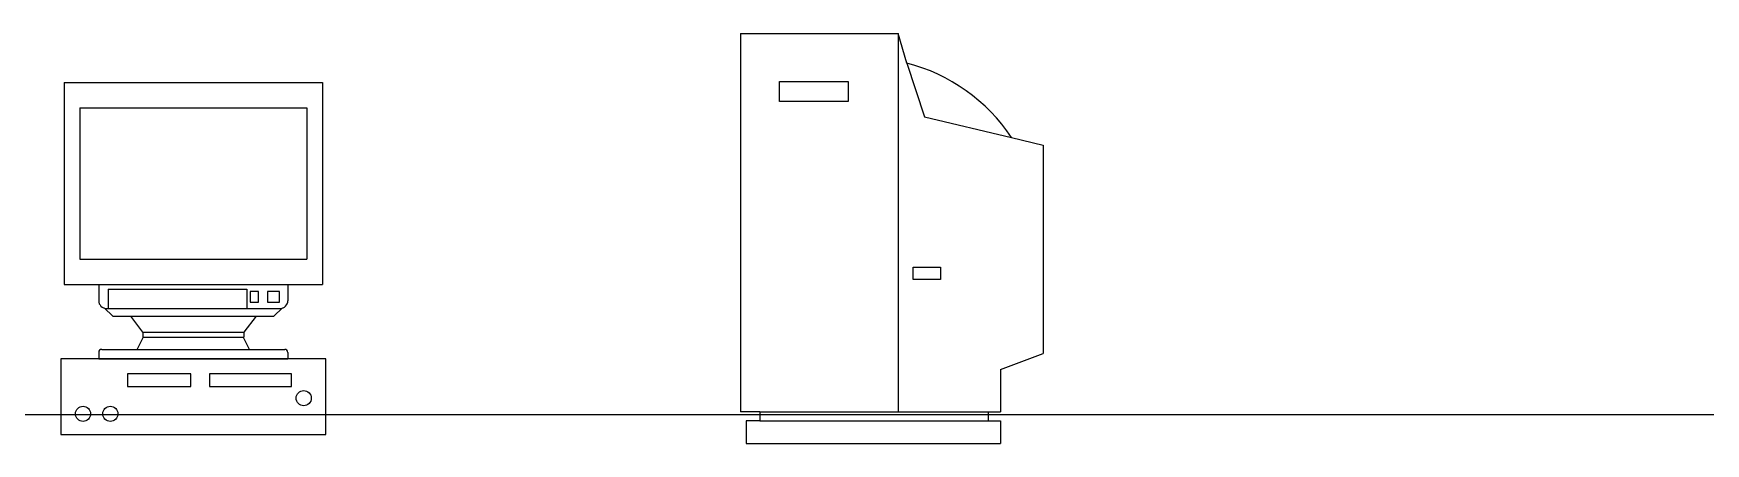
# Model space of a CAD drawing. Header units: inches. Extents: x 11.6 to 54.1, y 10.7 to 35.5.
# Drawn here: x 43.625 to 46.277, y 23.872 to 24.522 of the extents above; entities that cross this region are included whole.
import ezdxf

# ---------------------------------------------------------------- set-up
doc = ezdxf.new("R2010")
doc.units = ezdxf.units.IN
doc.header["$MEASUREMENT"] = 0
for name, color, linetype in [('02', 2, 'Continuous'), ('1', 1, 'Continuous'), ('4', 4, 'Continuous')]:
    doc.layers.add(name, color=color, linetype=linetype)

msp = doc.modelspace()

# ---------------------------------------------------------------- linework, layer by layer
at = {"layer": '02'}
for p, q in [((44.9971, 24.5218), (44.9971, 23.9218)), ((45.0108, 24.4748), (45.0389, 24.3897)), ((44.8089, 24.4454), (44.9178, 24.4454)), ((44.8089, 24.4137), (44.8089, 24.4454)), ((44.9178, 24.4454), (44.9178, 24.4137)), ((44.9178, 24.4137), (44.8089, 24.4137)), ((45.0389, 24.3897), (45.1769, 24.3568)), ((45.0207, 24.1516), (45.0643, 24.1516)), ((45.0207, 24.1317), (45.0207, 24.1516)), ((45.0643, 24.1516), (45.0643, 24.1317)), ((45.0643, 24.1317), (45.0207, 24.1317)), ((44.7777, 23.9218), (45.1397, 23.9218)), ((44.7777, 23.9078), (45.1397, 23.9078))]:
    msp.add_line(p, q, dxfattribs=at)
at = {"layer": '1'}
msp.add_line((33.4357, 23.918), (53.7619, 23.918), dxfattribs=at)
at = {"layer": '4'}
for p, q in [((44.7471, 24.5218), (44.7471, 23.9218)), ((44.7471, 24.5218), (44.9971, 24.5218)), ((45.0108, 24.4748), (44.9971, 24.5218)), ((43.674, 24.4441), (43.674, 24.1241)), ((43.674, 24.4441), (44.084, 24.4441)), ((44.084, 24.4441), (44.084, 24.1241)), ((43.699, 24.4041), (43.699, 24.1641)), ((43.699, 24.4041), (44.059, 24.4041)), ((44.059, 24.4041), (44.059, 24.1641)), ((45.1769, 24.3568), (45.2271, 24.3448)), ((45.2271, 24.3448), (45.2271, 24.0147)), ((43.699, 24.1641), (44.059, 24.1641)), ((43.674, 24.1241), (44.084, 24.1241)), ((43.729, 24.1241), (43.729, 24.0981)), ((43.744, 24.1167), (43.964, 24.1167)), ((43.744, 24.1167), (43.744, 24.0861)), ((43.964, 24.1167), (43.964, 24.0861)), ((43.9825, 24.1129), (43.9692, 24.1129)), ((43.9692, 24.1129), (43.9692, 24.0958)), ((43.9825, 24.0958), (43.9825, 24.1129)), ((43.9966, 24.1129), (43.9966, 24.0958)), ((44.0156, 24.1129), (43.9966, 24.1129)), ((44.0156, 24.0958), (44.0156, 24.1129)), ((44.029, 24.1241), (44.029, 24.0981)), ((43.7374, 24.087), (43.7516, 24.0739)), ((43.741, 24.0861), (44.017, 24.0861)), ((43.9692, 24.0958), (43.9825, 24.0958)), ((43.9966, 24.0958), (44.0156, 24.0958)), ((44.0206, 24.087), (44.0065, 24.0739)), ((43.7516, 24.0739), (44.0065, 24.0739)), ((43.7792, 24.0739), (43.7985, 24.0482)), ((43.9787, 24.0739), (43.9594, 24.0482)), ((43.7991, 24.0396), (43.7896, 24.0204)), ((43.799, 24.0482), (43.959, 24.0482)), ((43.799, 24.0482), (43.799, 24.0402)), ((43.799, 24.0402), (43.959, 24.0402)), ((43.9588, 24.0396), (43.9683, 24.0204)), ((43.959, 24.0482), (43.959, 24.0402)), ((44.089, 24.0061), (43.669, 24.0061)), ((43.669, 24.0061), (43.669, 23.8861)), ((43.729, 24.0161), (43.729, 24.0061)), ((43.729, 24.0061), (44.029, 24.0061)), ((43.734, 24.0211), (44.024, 24.0211)), ((44.029, 24.0161), (44.029, 24.0061)), ((44.089, 23.8861), (44.089, 24.0061)), ((45.1594, 23.9891), (45.2271, 24.0147)), ((45.1594, 23.9891), (45.1594, 23.9218)), ((44.7777, 23.9218), (44.7471, 23.9218)), ((44.7777, 23.9218), (44.7777, 23.9078)), ((45.1397, 23.9218), (45.1594, 23.9218)), ((45.1397, 23.9218), (45.1397, 23.9078)), ((44.7777, 23.9078), (44.7557, 23.9078)), ((44.7557, 23.9078), (44.7557, 23.8718)), ((45.1397, 23.9078), (45.1594, 23.9078)), ((45.1594, 23.9078), (45.1594, 23.8718)), ((43.669, 23.8861), (44.089, 23.8861)), ((44.7557, 23.8718), (45.1594, 23.8718))]:
    msp.add_line(p, q, dxfattribs=at)
for points in [[(43.7749, 23.9621), (43.8749, 23.9621), (43.8749, 23.9821), (43.7749, 23.9821)], [(43.9047, 23.9621), (44.0347, 23.9621), (44.0347, 23.9821), (43.9047, 23.9821)]]:
    msp.add_lwpolyline(points, close=True, dxfattribs=at)
for centre in [(44.0541, 23.9438), (43.7041, 23.9189), (43.7474, 23.9189)]:
    msp.add_circle(centre, 0.012, dxfattribs=at)
for centre, radius, start, end in [((44.9375, 24.1959), 0.2884, 33.9185, 75.2808), ((43.741, 24.0981), 0.012, 180, 270), ((44.017, 24.0981), 0.012, 270, 0), ((43.734, 24.0161), 0.005, 90, 180), ((44.024, 24.0161), 0.005, 0, 90)]:
    msp.add_arc(centre, radius, start, end, dxfattribs=at)

doc.saveas('drawing.dxf')
